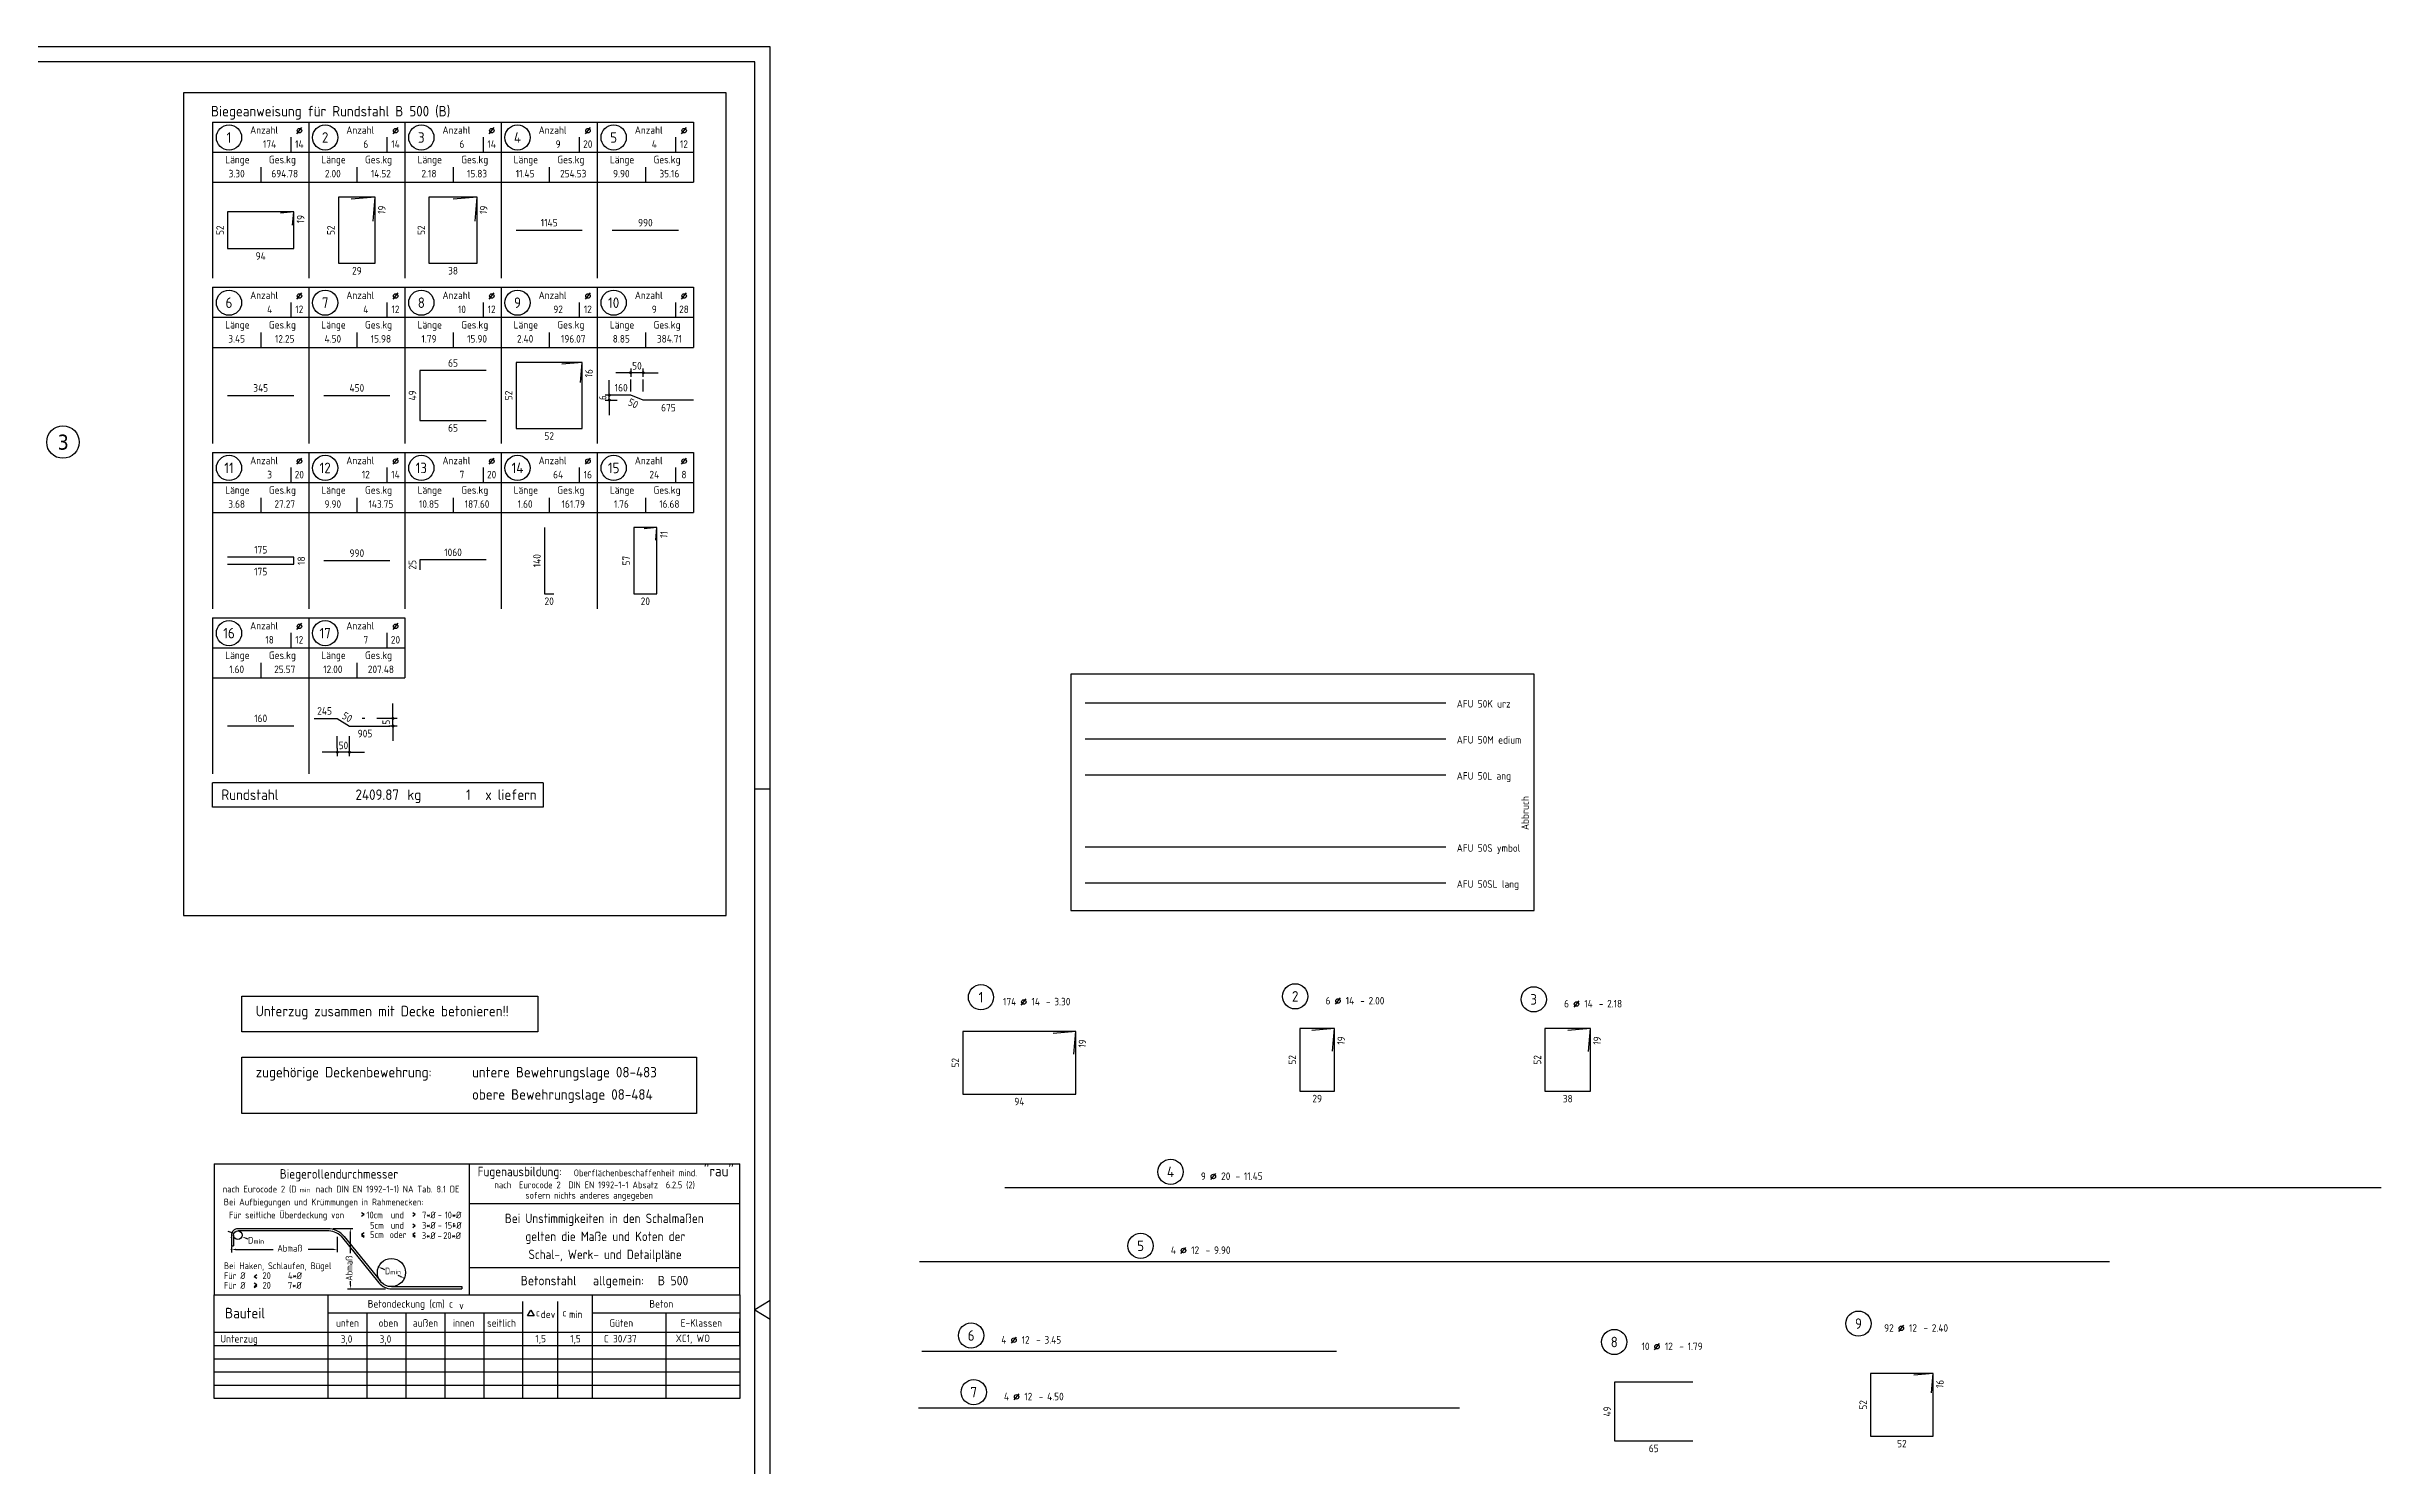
# Model space of a CAD drawing. Extents: x -8.7 to 34.4, y 0 to 21.
# Drawn here: x 15.01 to 34.43, y 9.22 to 21.02 of the extents above; entities that cross this region are included whole.
import ezdxf
from ezdxf.enums import TextEntityAlignment as Align

# ---------------------------------------------------------------- set-up
doc = ezdxf.new("R2010")
doc.units = 0
doc.header["$LTSCALE"] = 0.25
doc.linetypes.add('AUSGEZOGEN', pattern=[1000.01, 1000, 0.01])
doc.linetypes.add('HIDDEN4', pattern=[0.12, 0.02, -0.1])
for name, color, linetype in [('AFU', 7, 'Continuous'), ('MASSE', 7, 'Continuous'), ('RAHMEN', 7, 'Continuous'), ('RND', 7, 'Continuous'), ('RND_BILD', 7, 'Continuous'), ('SFP_Achsen', 7, 'Continuous'), ('TEXT', 7, 'Continuous')]:
    doc.layers.add(name, color=color, linetype=linetype)
doc.styles.add('helv', font='tahoma.ttf')
doc.styles.add('txt', font='isocp.shx')
doc.linetypes.add('ABBRUCH', pattern='A,0.15,-0.15,["x",Standard,S=0.07,R=0,X=-0.1,Y=-0.0238],-0.005', length=0.305)
doc.linetypes.add('AFU_50K', pattern='A,0.15,["/",Standard,S=0.2,R=0,X=-0.01,Y=-0.1],0.07,["/",Standard,S=0.2,R=0,X=-0.01,Y=-0.1],0.15', length=0.37)
doc.linetypes.add('AFU_50L', pattern='A,0.75,["/",Standard,S=0.2,R=0,X=-0.01,Y=-0.1],0.07,["/",Standard,S=0.2,R=0,X=-0.01,Y=-0.1],0.75', length=1.57)
doc.linetypes.add('AFU_50M', pattern='A,0.45,["/",Standard,S=0.2,R=0,X=-0.01,Y=-0.1],0.07,["/",Standard,S=0.2,R=0,X=-0.01,Y=-0.1],0.45', length=0.97)
doc.linetypes.add('AFU_50S', pattern='A,0,-0.15,["/",Standard,S=0.2,R=0,X=-0.01,Y=-0.1],0,-0.07,["/",Standard,S=0.2,R=0,X=-0.01,Y=-0.1],-0.15', length=0.37)
doc.linetypes.add('AFU_50SL', pattern='A,0,-0.75,["/",Standard,S=0.2,R=0,X=-0.01,Y=-0.1],0,-0.07,["/",Standard,S=0.2,R=0,X=-0.01,Y=-0.1],-0.75', length=1.57)
doc.dimstyles.new('DOT_I', dxfattribs={"dimscale": 0.25, "dimtxt": 0.25, "dimasz": 0.25, "dimexe": 0.1, "dimexo": 0.3, "dimgap": 0.1, "dimtad": 1, "dimdec": 3, "dimzin": 3, "dimtxsty": 'txt', "dimblk": 'DOT', "dimblk1": 'DOT', "dimblk2": 'DOT', "dimsah": 1, "dimcen": 0.1, "dimse1": 1, "dimse2": 1, "dimazin": 0, "dimtfac": 1, "dimtdec": 4, "dimtix": 1, "dimtmove": 2, "dimatfit": 3, "dimfxl": 0, "dimtvp": 1, "dimtolj": 1, "dimtzin": 0, "dimarcsym": 0})

# ---------------------------------------------------------------- blocks, each defined once
blk = doc.blocks.new('RND_AUSZ')
at = {"layer": 'RND', "color": 7, "linetype": 'Continuous'}
blk.add_line((1.341, 0.262), (1.509, 0.466), dxfattribs=at)
at = {"layer": 'RND', "color": 1, "linetype": 'Continuous'}
blk.add_circle((0, 0.52), 0.42, dxfattribs=at)
at = {"layer": 'RND', "color": 7, "linetype": 'Continuous'}
blk.add_circle((1.425, 0.364), 0.075, dxfattribs=at)
at = {"layer": 'RND', "color": 7, "linetype": 'Continuous', "style": 'txt'}
blk.add_text('-', height=0.25, dxfattribs=at).set_placement((2.163, 0.25))
for tag, p in [('WIEOFT', (-0.536, 0.25)), ('STK', (1.174, 0.25))]:
    blk.add_attdef(tag, text='', height=0.25, dxfattribs=at).set_placement(p, align=Align.RIGHT)
at = {"layer": 'RND', "color": 1, "linetype": 'Continuous', "style": 'txt'}
blk.add_attdef('POS', text='', height=0.35, dxfattribs=at).set_placement((0, 0.52), align=Align.MIDDLE)
at = {"layer": 'RND', "color": 7, "linetype": 'Continuous', "style": 'txt'}
for tag, p in [('DS', (1.683, 0.25)), ('LANG', (2.441, 0.25)), ('TEXT', (3.669, 0.25))]:
    blk.add_attdef(tag, p, '', height=0.25, dxfattribs=at)
blk = doc.blocks.new('DINA0')
at = {"layer": 'RAHMEN'}
for p, q in [((118.9, 84.1), (0, 84.1)), ((118.9, 0), (118.9, 84.1))]:
    blk.add_line(p, q, dxfattribs=at)
at = {"layer": 'RAHMEN', "color": 5}
for p, q in [((118.4, 83.6), (2, 83.6)), ((118.4, 0.5), (118.4, 83.6))]:
    blk.add_line(p, q, dxfattribs=at)
at = {"layer": 'RAHMEN', "color": 7}
blk.add_line((118.4, 59.4), (118.9, 59.4), dxfattribs=at)
at = {"layer": 'RAHMEN', "color": 7, "linetype": 'Continuous'}
for p, q in [((118.9, 42.36), (118.4, 42.05)), ((118.4, 42.05), (118.9, 41.74))]:
    blk.add_line(p, q, dxfattribs=at)
blk = doc.blocks.new('RND_LIS2')
at = {"layer": 'RND', "color": 3, "linetype": 'Continuous'}
for p, q in [((0, 0), (0, -5.2)), ((0, 0), (3.2, 0)), ((3.2, 0), (3.2, -2)), ((2.6, -0.503), (2.6, -1)), ((0, -1), (3.2, -1)), ((1.6, -1.503), (1.6, -2)), ((0, -2), (3.2, -2))]:
    blk.add_line(p, q, dxfattribs=at)
at = {"layer": 'RND', "color": 7, "linetype": 'Continuous'}
blk.add_line((2.805, -0.39), (2.973, -0.186), dxfattribs=at)
at = {"layer": 'RND', "color": 1, "linetype": 'Continuous'}
blk.add_circle((0.545, -0.513), 0.42, dxfattribs=at)
at = {"layer": 'RND', "color": 7, "linetype": 'Continuous'}
blk.add_circle((2.889, -0.288), 0.075, dxfattribs=at)
at = {"layer": 'RND', "color": 7, "linetype": 'Continuous', "style": 'txt'}
for s, p in [('Anzahl', (1.249, -0.391)), ('Länge', (0.42, -1.373)), ('Ges.kg', (1.872, -1.373))]:
    blk.add_text(s, height=0.25, dxfattribs=at).set_placement(p)
at = {"layer": 'RND', "color": 1, "linetype": 'Continuous', "style": 'txt'}
blk.add_attdef('POS1', text='', height=0.35, dxfattribs=at).set_placement((0.545, -0.513), align=Align.MIDDLE)
at = {"layer": 'RND', "color": 7, "linetype": 'Continuous', "style": 'txt'}
for tag, p in [('STK1', (1.897, -0.859)), ('DS1', (2.885, -0.859)), ('LANG1', (0.8, -1.841)), ('GEW', (2.4, -1.841))]:
    blk.add_attdef(tag, text='', height=0.25, dxfattribs=at).set_placement(p, align=Align.CENTER)
blk = doc.blocks.new('DOT')
at = {"layer": 'MASSE', "color": 7, "linetype": 'Continuous'}
for p, q in [((0, 0), (-1, 0)), ((0, 0.54), (0, -0.54))]:
    blk.add_line(p, q, dxfattribs=at)
at = {"layer": 'MASSE', "color": 7, "linetype": 'Continuous', "const_width": 0.2}
blk.add_lwpolyline([(-0.1, 0, 1), (0.1, 0, 1)], format="xyb", close=True, dxfattribs=at)
blk = doc.blocks.new('*D51')
at = {"layer": 'Defpoints', "color": 0, "linetype": 'AUSGEZOGEN', "transparency": 16777216}
for p in [(19.688, 18.125), (19.688, 18.125), (19.688, 18.084)]:
    blk.add_point(p, dxfattribs=at)
at = {"layer": 'RND_BILD', "color": 0, "linetype": 'AUSGEZOGEN', "lineweight": -2, "transparency": 16777216}
for p, q in [((19.688, 18.187), (19.688, 18.25)), ((19.688, 18.084), (19.688, 18.125)), ((19.688, 18.021), (19.688, 17.959))]:
    blk.add_line(p, q, dxfattribs=at)
at = {"layer": 'RND_BILD', "color": 0, "linetype": 'AUSGEZOGEN', "lineweight": -2, "transparency": 16777216, "xscale": 0.0625, "yscale": 0.0625, "zscale": 0.0625}
for p, rotation in [((19.688, 18.125), 270), ((19.688, 18.084), 90)]:
    blk.add_blockref('DOT', p, dxfattribs=dict(at, rotation=rotation))
at = {"layer": 'RND_BILD', "color": 0, "linetype": 'AUSGEZOGEN', "transparency": 16777216, "insert": (19.632, 18.104), "char_height": 0.0625, "attachment_point": 5, "rotation": 90, "style": 'txt'}
blk.add_mtext('\\A1;6', dxfattribs=at)
blk = doc.blocks.new('*D52')
at = {"layer": 'Defpoints', "color": 0, "linetype": 'AUSGEZOGEN', "transparency": 16777216}
for p in [(17.888, 15.435), (17.888, 15.435), (17.888, 15.372)]:
    blk.add_point(p, dxfattribs=at)
at = {"layer": 'RND_BILD', "color": 0, "linetype": 'AUSGEZOGEN', "lineweight": -2, "transparency": 16777216}
for p, q in [((17.888, 15.497), (17.888, 15.56)), ((17.888, 15.372), (17.888, 15.435)), ((17.888, 15.309), (17.888, 15.247))]:
    blk.add_line(p, q, dxfattribs=at)
at = {"layer": 'RND_BILD', "color": 0, "linetype": 'AUSGEZOGEN', "lineweight": -2, "transparency": 16777216, "xscale": 0.0625, "yscale": 0.0625, "zscale": 0.0625}
for p, rotation in [((17.888, 15.435), 270), ((17.888, 15.372), 90)]:
    blk.add_blockref('DOT', p, dxfattribs=dict(at, rotation=rotation))
at = {"layer": 'RND_BILD', "color": 0, "linetype": 'AUSGEZOGEN', "transparency": 16777216, "insert": (17.832, 15.403), "char_height": 0.0625, "attachment_point": 5, "rotation": 90, "style": 'txt'}
blk.add_mtext('\\A1;5', dxfattribs=at)
blk = doc.blocks.new('RND_SUM')
at = {"layer": 'RND', "color": 5, "linetype": 'Continuous'}
for p, q in [((0, 0), (0, 0.8)), ((11, 0.8), (0, 0.8)), ((11, 0.8), (11, 0)), ((11, 0), (0, 0))]:
    blk.add_line(p, q, dxfattribs=at)
at = {"layer": 'RND', "color": 1, "linetype": 'Continuous', "style": 'txt'}
for s, p in [('Rundstahl', (0.292, 0.235)), ('kg', (6.483, 0.235))]:
    blk.add_text(s, height=0.35, dxfattribs=at).set_placement(p)
blk.add_text('x liefern', height=0.35, dxfattribs=at).set_placement((10.784, 0.235), align=Align.RIGHT)
for tag, p in [('RND-S', (6.203, 0.235)), ('RND-Z', (8.59, 0.235))]:
    blk.add_attdef(tag, text='', height=0.35, dxfattribs=at).set_placement(p, align=Align.RIGHT)
blk = doc.blocks.new('*D54')
at = {"layer": 'Defpoints', "color": 0, "linetype": 'AUSGEZOGEN', "transparency": 16777216}
for p in [(19.866, 18.312), (19.866, 18.312), (19.97, 18.312)]:
    blk.add_point(p, dxfattribs=at)
at = {"layer": 'MASSE', "color": 0, "linetype": 'AUSGEZOGEN', "lineweight": -2, "transparency": 16777216}
for p, q in [((19.803, 18.312), (19.741, 18.312)), ((19.97, 18.312), (19.866, 18.312)), ((20.033, 18.312), (20.095, 18.312))]:
    blk.add_line(p, q, dxfattribs=at)
at = {"layer": 'MASSE', "color": 0, "linetype": 'AUSGEZOGEN', "lineweight": -2, "transparency": 16777216, "xscale": 0.0625, "yscale": 0.0625, "zscale": 0.0625}
blk.add_blockref('DOT', (19.866, 18.312), dxfattribs=at)
at = {"layer": 'MASSE', "color": 0, "linetype": 'AUSGEZOGEN', "lineweight": -2, "transparency": 16777216, "xscale": 0.0625, "yscale": 0.0625, "zscale": 0.0625, "rotation": 180}
blk.add_blockref('DOT', (19.97, 18.312), dxfattribs=at)
at = {"layer": 'MASSE', "color": 0, "linetype": 'AUSGEZOGEN', "transparency": 16777216, "insert": (19.918, 18.369), "char_height": 0.0625, "attachment_point": 5, "style": 'txt'}
blk.add_mtext('\\A1;50', dxfattribs=at)
blk = doc.blocks.new('*D55')
at = {"layer": 'Defpoints', "color": 0, "linetype": 'AUSGEZOGEN', "transparency": 16777216}
for p in [(17.425, 15.154), (17.425, 15.154), (17.526, 15.154)]:
    blk.add_point(p, dxfattribs=at)
at = {"layer": 'MASSE', "color": 0, "linetype": 'AUSGEZOGEN', "lineweight": -2, "transparency": 16777216}
for p, q in [((17.363, 15.154), (17.3, 15.154)), ((17.526, 15.154), (17.425, 15.154)), ((17.589, 15.154), (17.651, 15.154))]:
    blk.add_line(p, q, dxfattribs=at)
at = {"layer": 'MASSE', "color": 0, "linetype": 'AUSGEZOGEN', "lineweight": -2, "transparency": 16777216, "xscale": 0.0625, "yscale": 0.0625, "zscale": 0.0625}
blk.add_blockref('DOT', (17.425, 15.154), dxfattribs=at)
at = {"layer": 'MASSE', "color": 0, "linetype": 'AUSGEZOGEN', "lineweight": -2, "transparency": 16777216, "xscale": 0.0625, "yscale": 0.0625, "zscale": 0.0625, "rotation": 180}
blk.add_blockref('DOT', (17.526, 15.154), dxfattribs=at)
at = {"layer": 'MASSE', "color": 0, "linetype": 'AUSGEZOGEN', "transparency": 16777216, "insert": (17.476, 15.21), "char_height": 0.0625, "attachment_point": 5, "style": 'txt'}
blk.add_mtext('\\A1;50', dxfattribs=at)

msp = doc.modelspace()

# ---------------------------------------------------------------- linework, layer by layer
at = {"layer": 'AFU', "color": 8, "linetype": 'AFU_50K'}
msp.add_line((26.6468, 15.5629), (23.6468, 15.5629), dxfattribs=at)
at = {"layer": 'AFU', "color": 8, "linetype": 'AFU_50M'}
msp.add_line((26.6468, 15.2629), (23.6468, 15.2629), dxfattribs=at)
at = {"layer": 'AFU', "color": 8, "linetype": 'AFU_50L'}
msp.add_line((26.6468, 14.9629), (23.6468, 14.9629), dxfattribs=at)
at = {"layer": 'AFU', "color": 8, "linetype": 'AFU_50S'}
msp.add_line((26.6468, 14.3629), (23.6468, 14.3629), dxfattribs=at)
at = {"layer": 'AFU', "color": 8, "linetype": 'AFU_50SL'}
msp.add_line((26.6468, 14.0629), (23.6468, 14.0629), dxfattribs=at)
at = {"layer": 'AFU', "color": 8, "linetype": 'ABBRUCH'}
msp.add_lwpolyline([(23.5283, 13.8367), (27.3828, 13.8367), (27.3828, 15.8035), (23.5283, 15.8035)], close=True, dxfattribs=at)
at = {"layer": 'RAHMEN', "color": 5, "linetype": 'Continuous'}
for p, q in [((16.4, 11.7274), (20.775, 11.7274)), ((16.4, 11.7274), (16.4, 10.6379)), ((18.5246, 10.6379), (18.5246, 11.7274)), ((20.775, 10.6379), (20.775, 11.7274)), ((20.775, 10.2111), (20.775, 10.4423))]:
    msp.add_line(p, q, dxfattribs=at)
at = {"layer": 'RAHMEN', "color": 7, "linetype": 'AUSGEZOGEN'}
for p, q in [((17.649, 11.306), (17.6272, 11.3213)), ((17.649, 11.306), (17.6272, 11.2907)), ((18.074, 11.306), (18.0522, 11.3213)), ((18.074, 11.306), (18.0522, 11.2907)), ((18.5246, 11.3986), (20.775, 11.3986)), ((17.6272, 11.1421), (17.649, 11.1574)), ((17.6272, 11.1421), (17.649, 11.1268)), ((17.6272, 11.1324), (17.649, 11.1171)), ((18.0522, 11.1421), (18.074, 11.1574)), ((18.0522, 11.1421), (18.074, 11.1268)), ((18.0522, 11.1324), (18.074, 11.1171)), ((18.0742, 11.2112), (18.0524, 11.2264)), ((18.0742, 11.2112), (18.0524, 11.1959)), ((16.7347, 10.7907), (16.7565, 10.806)), ((16.7347, 10.7907), (16.7565, 10.7754)), ((16.7565, 10.7203), (16.7347, 10.7356)), ((16.7565, 10.7203), (16.7347, 10.705)), ((16.7565, 10.7106), (16.7347, 10.6953)), ((18.5246, 10.8667), (20.775, 10.8667)), ((16.4, 10.3266), (20.775, 10.3266)), ((16.4, 10.2166), (20.775, 10.2166)), ((16.4, 10.1066), (20.775, 10.1066)), ((16.4, 9.9966), (20.775, 9.9966)), ((16.4, 9.8866), (20.775, 9.8866))]:
    msp.add_line(p, q, dxfattribs=at)
at = {"layer": 'RAHMEN', "color": 7, "linetype": 'Continuous'}
for p, q in [((16.5648, 11.148), (16.5182, 11.166)), ((16.5447, 11.1352), (16.5447, 11.0466)), ((16.5624, 11.1352), (16.5624, 11.0466)), ((17.3456, 11.1883), (16.5978, 11.1883)), ((17.3393, 11.1706), (16.5978, 11.1706)), ((16.6577, 11.1123), (16.6812, 11.1033)), ((17.3913, 11.19), (17.5544, 11.19)), ((17.4246, 11.1203), (17.4246, 10.9936)), ((17.4569, 11.1259), (17.7718, 10.7383)), ((17.4811, 11.1238), (17.7842, 10.7508)), ((17.5332, 11.1563), (17.5332, 10.9858)), ((16.5447, 11.0466), (16.5624, 11.0466)), ((16.5447, 11.0409), (16.5447, 10.9907)), ((16.5784, 11.0161), (16.8926, 11.0161)), ((17.3909, 11.0161), (17.1817, 11.0161)), ((17.5099, 10.6873), (17.8266, 10.6873)), ((17.5355, 10.7211), (17.5355, 10.7507)), ((17.8206, 10.8469), (17.7986, 10.8564)), ((17.8766, 10.7064), (18.4612, 10.7061)), ((17.8766, 10.6884), (18.4612, 10.6884)), ((17.9516, 10.7905), (17.9312, 10.7993)), ((18.4612, 10.7061), (18.4612, 10.6884)), ((17.3504, 9.7895), (17.3504, 10.6379)), ((18.9699, 9.7766), (18.9699, 10.5831)), ((19.2595, 9.7766), (19.2595, 10.5831)), ((19.5492, 9.7766), (19.5492, 10.6379)), ((17.3504, 9.7766), (17.3504, 10.3266)), ((17.6743, 9.7766), (17.6743, 10.4869)), ((17.9982, 9.7766), (17.9982, 10.4869)), ((18.3221, 9.7766), (18.3221, 10.4869)), ((18.646, 9.7766), (18.646, 10.4869)), ((18.9699, 9.7766), (18.9699, 10.3266)), ((20.1621, 9.7766), (20.1621, 10.4869))]:
    msp.add_line(p, q, dxfattribs=at)
at = {"layer": 'RAHMEN', "color": 1, "linetype": 'Continuous'}
for p, q in [((17.3504, 10.4869), (18.9699, 10.4869)), ((19.5492, 10.4869), (20.775, 10.4869))]:
    msp.add_line(p, q, dxfattribs=at)
at = {"layer": 'RAHMEN', "color": 5, "linetype": 'AUSGEZOGEN'}
msp.add_lwpolyline([(16.4, 10.6379), (20.775, 10.6379), (20.775, 9.7766), (16.4, 9.7766)], close=True, dxfattribs=at)
at = {"layer": 'RAHMEN', "color": 1, "linetype": 'Continuous'}
msp.add_lwpolyline([(19.0343, 10.5092), (19.0616, 10.462), (19.007, 10.462)], close=True, dxfattribs=at)
at = {"layer": 'RAHMEN', "color": 7, "linetype": 'Continuous'}
for centre, radius in [((16.5978, 11.1352), 0.0354), ((17.8751, 10.8234), 0.117)]:
    msp.add_circle(centre, radius, dxfattribs=at)
for centre, radius, start, end in [((16.5978, 11.1352), 0.0531, 89.99998, 180), ((17.3393, 10.9934), 0.1772, 48.41068, 90), ((17.3456, 11.0137), 0.1746, 39.09564, 90), ((17.8766, 10.8234), 0.135, 219.09564, 270)]:
    msp.add_arc(centre, radius, start, end, dxfattribs=at)
for p in [(16.5447, 11.1147), (18.3937, 11.2287), (16.5447, 11.0161), (17.7676, 10.8698), (17.9826, 10.7771)]:
    msp.add_point(p, dxfattribs=at)
for points in [[(16.5388, 11.1534), (16.542, 11.1615), (16.5648, 11.148)], [(16.6562, 11.1082), (16.6593, 11.1164), (16.6333, 11.1217)], [(17.5389, 11.1563), (17.5276, 11.1563), (17.5332, 11.1901)], [(16.5784, 11.0105), (16.5784, 11.0217), (16.5447, 11.0161)], [(17.3909, 11.0105), (17.3909, 11.0217), (17.4246, 11.0161)], [(17.5411, 10.7211), (17.5299, 10.7211), (17.5355, 10.6873)], [(17.7964, 10.8512), (17.8009, 10.8616), (17.7676, 10.8698)], [(17.9494, 10.7853), (17.9538, 10.7956), (17.9826, 10.7771)]]:
    msp.add_solid(points, dxfattribs=at)
at = {"layer": 'RND', "color": 1, "linetype": 'AUSGEZOGEN'}
for points in [[(23.5528, 12.64), (23.5693, 12.8293), (22.6293, 12.8293), (22.6293, 12.3093), (23.5693, 12.3093), (23.5693, 12.8293), (23.3801, 12.8127)], [(25.7057, 12.6647), (25.7222, 12.854), (25.4322, 12.854), (25.4322, 12.334), (25.7222, 12.334), (25.7222, 12.854), (25.5329, 12.8374)], [(27.8352, 12.664), (27.8518, 12.8533), (27.4718, 12.8533), (27.4718, 12.3333), (27.8518, 12.3333), (27.8518, 12.8533), (27.6625, 12.8368)], [(22.9798, 11.5317), (34.4298, 11.5317)], [(22.2698, 10.9161), (32.1698, 10.9161)], [(22.289, 10.1696), (25.739, 10.1696)], [(28.7018, 9.9125), (28.0518, 9.9125), (28.0518, 9.4225), (28.7018, 9.4225)], [(30.6876, 9.8228), (30.7015, 9.9822), (30.1815, 9.9822), (30.1815, 9.4622), (30.7015, 9.4622), (30.7015, 9.9822), (30.5421, 9.9682)], [(22.2603, 9.6981), (26.7603, 9.6981)]]:
    msp.add_lwpolyline(points, dxfattribs=at)
at = {"layer": 'RND_BILD', "color": 7, "linetype": 'HIDDEN4'}
for p, q in [((19.8658, 18.1566), (19.8658, 18.3007)), ((19.9701, 18.1566), (19.9701, 18.3007)), ((19.6541, 18.0836), (19.8112, 18.0836)), ((17.4251, 15.1877), (17.4251, 15.3768)), ((17.8541, 15.4347), (17.6324, 15.4347)), ((17.5261, 15.1877), (17.5261, 15.3389))]:
    msp.add_line(p, q, dxfattribs=at)
at = {"layer": 'RND_BILD', "color": 1, "linetype": 'AUSGEZOGEN'}
for points in [[(17.0532, 19.5391), (17.0628, 19.6498), (16.5128, 19.6498), (16.5128, 19.3456), (17.0628, 19.3456), (17.0628, 19.6498), (16.9521, 19.6401)], [(17.7237, 19.5725), (17.7412, 19.7727), (17.4345, 19.7727), (17.4345, 19.2227), (17.7412, 19.2227), (17.7412, 19.7727), (17.541, 19.7552)], [(18.5713, 19.5725), (18.5888, 19.7727), (18.1869, 19.7727), (18.1869, 19.2227), (18.5888, 19.2227), (18.5888, 19.7727), (18.3886, 19.7552)], [(18.9128, 19.4977), (19.4628, 19.4977)], [(19.7128, 19.4977), (20.2628, 19.4977)], [(18.6628, 18.33), (18.1128, 18.33), (18.1128, 17.9154), (18.6628, 17.9154)], [(19.4481, 18.2291), (19.4628, 18.3977), (18.9128, 18.3977), (18.9128, 17.8477), (19.4628, 17.8477), (19.4628, 18.3977), (19.2943, 18.3829)], [(16.5128, 18.1227), (17.0628, 18.1227)], [(17.3128, 18.1227), (17.8628, 18.1227)], [(20.3896, 18.0836), (19.9701, 18.0836), (19.8658, 18.1245), (19.7128, 18.1245)], [(19.1486, 17.0227), (19.1486, 16.4727), (19.2271, 16.4727)], [(20.0751, 16.9169), (20.0843, 17.0227), (19.8914, 17.0227), (19.8914, 16.4727), (20.0843, 16.4727), (20.0843, 17.0227), (19.9786, 17.0134)], [(16.5128, 16.7194), (17.0628, 16.7194), (17.0628, 16.776), (16.5128, 16.776)], [(17.3128, 16.7477), (17.8628, 16.7477)], [(18.6628, 16.7542), (18.1128, 16.7542), (18.1128, 16.6713)], [(16.5128, 15.3727), (17.0628, 15.3727)], [(17.2326, 15.4347), (17.4251, 15.4347), (17.5261, 15.3717), (17.8628, 15.3717)]]:
    msp.add_lwpolyline(points, dxfattribs=at)
at = {"layer": 'SFP_Achsen', "color": 7, "linetype": 'AUSGEZOGEN'}
msp.add_circle((15.1426, 17.7346), 0.1352, dxfattribs=at)
at = {"layer": 'TEXT', "color": 1, "linetype": 'AUSGEZOGEN'}
for points in [[(16.1449, 13.7948), (20.6611, 13.7948), (20.6611, 20.6415), (16.1449, 20.6415)], [(16.6303, 13.1231), (19.0937, 13.1231), (19.0937, 12.8254), (16.6303, 12.8254)], [(16.6303, 12.6148), (20.4132, 12.6148), (20.4132, 12.1481), (16.6303, 12.1481)]]:
    msp.add_lwpolyline(points, close=True, dxfattribs=at)

# ---------------------------------------------------------------- block references
at = {"layer": 'RAHMEN', "color": 102, "linetype": 'AUSGEZOGEN', "xscale": 0.25, "yscale": 0.25, "zscale": 0.25}
msp.add_blockref('DINA0', (-8.7, 0), dxfattribs=at)
at = {"layer": 'RND', "color": 7, "linetype": 'AUSGEZOGEN', "xscale": 0.25, "yscale": 0.25, "zscale": 0.25}
for p, values in [((22.7799, 12.9845), {'POS': '1', 'STK': '174', 'DS': '14', 'LANG': '3.30'}), ((25.394, 12.992), {'POS': '2', 'STK': '6', 'DS': '14', 'LANG': '2.00'}), ((27.3785, 12.967), {'POS': '3', 'STK': '6', 'DS': '14', 'LANG': '2.18'}), ((24.3572, 11.5317), {'POS': '4', 'STK': '9', 'DS': '20', 'LANG': '11.45'}), ((30.0799, 10.2684), {'POS': '9', 'STK': '92', 'DS': '12', 'LANG': '2.40'}), ((28.0484, 10.1156), {'POS': '8', 'STK': '10', 'DS': '12', 'LANG': '1.79'})]:
    msp.add_blockref('RND_AUSZ', p, dxfattribs=at).add_auto_attribs(values)
at = {"layer": 'RND', "color": 1, "linetype": 'AUSGEZOGEN', "xscale": 0.25, "yscale": 0.25, "zscale": 0.25}
msp.add_blockref('RND_AUSZ', (24.1081, 10.9161), dxfattribs=at).add_auto_attribs({'POS': '5', 'STK': '4', 'DS': '12', 'LANG': '9.90'})
at = {"layer": 'RND', "color": 102, "linetype": 'AUSGEZOGEN', "xscale": 0.25, "yscale": 0.25, "zscale": 0.25}
for p, values in [((22.6979, 10.1696), {'POS': '6', 'STK': '4', 'DS': '12', 'LANG': '3.45'}), ((22.72, 9.6981), {'POS': '7', 'STK': '4', 'DS': '12', 'LANG': '4.50'})]:
    msp.add_blockref('RND_AUSZ', p, dxfattribs=at).add_auto_attribs(values)
at = {"layer": 'RND_BILD', "color": 6, "linetype": 'AUSGEZOGEN', "xscale": 0.25, "yscale": 0.25, "zscale": 0.25}
msp.add_blockref('RND_LIS2', (16.3878, 20.3977), dxfattribs=at).add_auto_attribs({'POS1': '1', 'STK1': '174', 'DS1': '14', 'LANG1': '3.30', 'GEW': '694.78'})
at = {"layer": 'RND_BILD', "color": 7, "linetype": 'AUSGEZOGEN', "xscale": 0.25, "yscale": 0.25, "zscale": 0.25}
for name, p, values in [('RND_LIS2', (17.1878, 20.3977), {'POS1': '2', 'STK1': '6', 'DS1': '14', 'LANG1': '2.00', 'GEW': '14.52'}), ('RND_LIS2', (17.9878, 20.3977), {'POS1': '3', 'STK1': '6', 'DS1': '14', 'LANG1': '2.18', 'GEW': '15.83'}), ('RND_LIS2', (18.7878, 20.3977), {'POS1': '4', 'STK1': '9', 'DS1': '20', 'LANG1': '11.45', 'GEW': '254.53'}), ('RND_LIS2', (19.5878, 20.3977), {'POS1': '5', 'STK1': '4', 'DS1': '12', 'LANG1': '9.90', 'GEW': '35.16'}), ('RND_LIS2', (16.3878, 19.0227), {'POS1': '6', 'STK1': '4', 'DS1': '12', 'LANG1': '3.45', 'GEW': '12.25'}), ('RND_LIS2', (17.1878, 19.0227), {'POS1': '7', 'STK1': '4', 'DS1': '12', 'LANG1': '4.50', 'GEW': '15.98'}), ('RND_LIS2', (17.9878, 19.0227), {'POS1': '8', 'STK1': '10', 'DS1': '12', 'LANG1': '1.79', 'GEW': '15.90'}), ('RND_LIS2', (18.7878, 19.0227), {'POS1': '9', 'STK1': '92', 'DS1': '12', 'LANG1': '2.40', 'GEW': '196.07'}), ('RND_LIS2', (19.5878, 19.0227), {'POS1': '10', 'STK1': '9', 'DS1': '28', 'LANG1': '8.85', 'GEW': '384.71'}), ('RND_LIS2', (16.3878, 17.6477), {'POS1': '11', 'STK1': '3', 'DS1': '20', 'LANG1': '3.68', 'GEW': '27.27'}), ('RND_LIS2', (17.1878, 17.6477), {'POS1': '12', 'STK1': '12', 'DS1': '14', 'LANG1': '9.90', 'GEW': '143.75'}), ('RND_LIS2', (17.9878, 17.6477), {'POS1': '13', 'STK1': '7', 'DS1': '20', 'LANG1': '10.85', 'GEW': '187.60'}), ('RND_LIS2', (18.7878, 17.6477), {'POS1': '14', 'STK1': '64', 'DS1': '16', 'LANG1': '1.60', 'GEW': '161.79'}), ('RND_LIS2', (19.5878, 17.6477), {'POS1': '15', 'STK1': '24', 'DS1': '8', 'LANG1': '1.76', 'GEW': '16.68'}), ('RND_LIS2', (16.3878, 16.2727), {'POS1': '16', 'STK1': '18', 'DS1': '12', 'LANG1': '1.60', 'GEW': '25.57'}), ('RND_LIS2', (17.1878, 16.2727), {'POS1': '17', 'STK1': '7', 'DS1': '20', 'LANG1': '12.00', 'GEW': '207.48'}), ('RND_SUM', (16.3878, 14.6977), {'RND-S': '2409.87', 'RND-Z': '1'})]:
    msp.add_blockref(name, p, dxfattribs=at).add_auto_attribs(values)

# ---------------------------------------------------------------- texts
at = {"layer": 'AFU', "color": 8, "linetype": 'AFU_50K', "style": 'txt'}
msp.add_text('AFU 50K urz', height=0.0625, dxfattribs=at).set_placement((26.738, 15.5252))
at = {"layer": 'AFU', "color": 8, "linetype": 'AFU_50M', "style": 'txt'}
msp.add_text('AFU 50M edium', height=0.0625, dxfattribs=at).set_placement((26.738, 15.2252))
at = {"layer": 'AFU', "color": 8, "linetype": 'AFU_50L', "style": 'txt'}
msp.add_text('AFU 50L ang', height=0.0625, dxfattribs=at).set_placement((26.738, 14.9252))
at = {"layer": 'AFU', "color": 8, "linetype": 'ABBRUCH', "style": 'txt'}
msp.add_text('Abbruch', height=0.0625, rotation=90, dxfattribs=at).set_placement((27.3375, 14.5062))
at = {"layer": 'AFU', "color": 8, "linetype": 'AFU_50S', "style": 'txt'}
msp.add_text('AFU 50S ymbol', height=0.0625, dxfattribs=at).set_placement((26.738, 14.3252))
at = {"layer": 'AFU', "color": 8, "linetype": 'AFU_50SL', "style": 'txt'}
msp.add_text('AFU 50SL lang', height=0.0625, dxfattribs=at).set_placement((26.738, 14.0252))
at = {"layer": 'RAHMEN', "color": 1, "linetype": 'Continuous', "style": 'txt', "width": 0.95}
for s, p in [('Biegerollendurchmesser', (17.4389, 11.6052)), ('Fugenausbildung:', (18.943, 11.625)), ('Bei Unstimmigkeiten in den Schalmaßen', (19.6462, 11.2353)), ('gelten die Maße und Koten der', (19.6547, 11.0853)), ('Schal-, Werk- und Detailpläne', (19.653, 10.9353))]:
    msp.add_text(s, height=0.07875, dxfattribs=at).set_placement(p, align=Align.CENTER)
at = {"layer": 'RAHMEN', "color": 7, "linetype": 'Continuous', "style": 'txt'}
for s, height, p in [('Oberflächenbeschaffenheit mind.', 0.05625, (19.3922, 11.625)), ('nach  Eurocode 2  DIN EN 1992-1-1 Absatz  6.2.5 (2)', 0.05625, (18.7331, 11.525)), ('sofern nichts anderes angegeben', 0.05625, (18.9897, 11.4385)), ('Bei Aufbiegungen und Krümmungen in Rahmenecken:', 0.05625, (16.4809, 11.3826)), ('10cm', 0.05625, (17.6675, 11.2745)), ('und', 0.05625, (17.8697, 11.2745)), ('7*%%C', 0.05625, (18.1305, 11.2745)), ('-', 0.0563, (18.2612, 11.2745)), ('10*%%C', 0.05625, (18.3187, 11.2745)), ('D', 0.0563, (16.6823, 11.0639)), ('5cm', 0.05625, (17.6972, 11.1106)), ('5cm', 0.05625, (17.6977, 11.1886)), ('oder', 0.05625, (17.8595, 11.1106)), ('und', 0.05625, (17.8699, 11.1886)), ('3*%%C', 0.05625, (18.129, 11.1027)), ('3*%%C', 0.05625, (18.1298, 11.1886)), ('-', 0.0563, (18.2598, 11.1027)), ('-', 0.0563, (18.2605, 11.1886)), ('20*%%C', 0.05625, (18.3065, 11.1027)), ('15*%%C', 0.05625, (18.3187, 11.1886)), ('Bei Haken, Schlaufen, Bügel', 0.05625, (16.482, 10.8517)), ('Abmaß', 0.05625, (16.9263, 10.9979)), ('Für %%C', 0.05625, (16.4819, 10.7698)), ('Für %%C', 0.05625, (16.482, 10.6888)), ('20', 0.05625, (16.8029, 10.7698)), ('20', 0.05625, (16.803, 10.6888)), ('4*%%C', 0.05625, (17.0148, 10.7698)), ('7*%%C', 0.05625, (17.0148, 10.6888)), ('D', 0.0563, (17.8209, 10.8087))]:
    msp.add_text(s, height=height, dxfattribs=at).set_placement(p)
msp.add_text('nach Eurocode 2 (D     nach DIN EN 1992-1-1) NA Tab. 8.1 DE', height=0.05625, dxfattribs=at).set_placement((17.457, 11.4897), align=Align.CENTER)
msp.add_text('Für seitliche Überdeckung von', height=0.05625, dxfattribs=at).set_placement((17.4814, 11.2745), align=Align.RIGHT)
msp.add_text('Abmaß', height=0.05625, rotation=90, dxfattribs=at).set_placement((17.5515, 10.7549))
at = {"layer": 'RAHMEN', "color": 1, "linetype": 'Continuous', "style": 'txt'}
for s, height, p in [('Betonstahl', 0.07875, (18.9504, 10.7174)), ('allgemein:', 0.07875, (19.552, 10.7174)), ('B 500 ', 0.07875, (20.0914, 10.7174)), ('Bauteil', 0.0875, (16.4914, 10.4427)), ('Betondeckung (cm) c', 0.0625, (17.6782, 10.5319)), ('v', 0.0625, (18.439, 10.5187)), ('c', 0.0625, (19.0773, 10.4578)), ('dev', 0.0625, (19.1181, 10.4446)), ('c', 0.0625, (19.2985, 10.4578)), ('min', 0.0625, (19.3527, 10.4446)), ('Beton', 0.0625, (20.0213, 10.5319))]:
    msp.add_text(s, height=height, dxfattribs=at).set_placement(p)
at = {"layer": 'RND', "color": 7, "linetype": 'AUSGEZOGEN', "style": 'txt'}
for s, rotation, p in [('19', 84.99986, (23.6233, 12.7292)), ('52', 90, (25.3697, 12.594)), ('19', 84.99986, (25.7762, 12.7539)), ('52', 90, (27.4093, 12.5933)), ('19', 84.99986, (27.9058, 12.7532)), ('52', 90, (22.5668, 12.5693)), ('16', 84.99986, (30.7568, 9.897)), ('52', 90, (30.119, 9.7222)), ('49', 90, (27.9893, 9.6675))]:
    msp.add_text(s, height=0.0625, rotation=rotation, dxfattribs=at).set_placement(p, align=Align.MIDDLE)
for s, p in [('94', (23.0993, 12.2468)), ('29', (25.5772, 12.2715)), ('38', (27.6618, 12.2708)), ('65', (28.3768, 9.36)), ('52', (30.4415, 9.3997))]:
    msp.add_text(s, height=0.0625, dxfattribs=at).set_placement(p, align=Align.MIDDLE)
at = {"layer": 'RND_BILD', "color": 7, "linetype": 'AUSGEZOGEN', "style": 'txt'}
for s, rotation, p in [('19', 84.99986, (17.1203, 19.589)), ('19', 84.99986, (17.7947, 19.6671)), ('19', 84.99986, (18.6423, 19.6671)), ('52', 90, (16.4503, 19.4977)), ('52', 90, (17.372, 19.4977)), ('52', 90, (18.1244, 19.4977)), ('16', 84.99986, (19.5177, 18.3079)), ('49', 90, (18.0503, 18.1227)), ('52', 90, (18.8503, 18.1227)), ('50', 334.92362, (19.8867, 18.0559)), ('11', 84.99986, (20.142, 16.9644)), ('18', 90, (17.1253, 16.7477)), ('25', 90, (18.0503, 16.7135)), ('140', 90, (19.0861, 16.7477)), ('57', 90, (19.8289, 16.7477)), ('50', 329.35934, (17.5075, 15.4458))]:
    msp.add_text(s, height=0.063, rotation=rotation, dxfattribs=at).set_placement(p, align=Align.MIDDLE)
for s, p in [('1145', (19.1878, 19.5602)), ('990', (19.9878, 19.5602)), ('94', (16.7878, 19.2831)), ('29', (17.5878, 19.1602)), ('38', (18.3878, 19.1602)), ('65', (18.3878, 18.3925)), ('345', (16.7878, 18.1852)), ('450', (17.5878, 18.1852)), ('160', (19.787, 18.187)), ('65', (18.3878, 17.8529)), ('675', (20.1799, 18.0211)), ('52', (19.1878, 17.7852)), ('175', (16.7878, 16.8385)), ('990', (17.5878, 16.8102)), ('1060', (18.3878, 16.8167)), ('175', (16.7878, 16.6569)), ('20', (19.1878, 16.4102)), ('20', (19.9878, 16.4102)), ('160', (16.7878, 15.4352)), ('245', (17.3192, 15.4972)), ('905', (17.6554, 15.3092))]:
    msp.add_text(s, height=0.063, dxfattribs=at).set_placement(p, align=Align.MIDDLE)
at = {"layer": 'SFP_Achsen', "color": 6, "linetype": 'AUSGEZOGEN', "style": 'helv'}
msp.add_text('3', height=0.125, dxfattribs=at).set_placement((15.0973, 17.6715))
at = {"layer": 'TEXT', "color": 1, "linetype": 'AUSGEZOGEN', "style": 'txt'}
for s, p in [('Biegeanweisung für Rundstahl B 500 (B)', (16.3745, 20.4449)), ('Unterzug zusammen mit Decke betonieren!!', (16.7465, 12.9558)), ('zugehörige Deckenbewehrung:', (16.7465, 12.4475)), ('untere Bewehrungslage 08-483', (18.5457, 12.4475)), ('obere Bewehrungslage 08-484', (18.5457, 12.2619))]:
    msp.add_text(s, height=0.0875, dxfattribs=at).set_placement(p)
at = {"layer": 'TEXT', "color": 1, "style": 'txt'}
msp.add_text('"rau"', height=0.0875, dxfattribs=at).set_placement((20.4747, 11.6248))
at = {"layer": 'TEXT', "color": 7, "linetype": 'AUSGEZOGEN', "style": 'txt'}
for s, height, p in [('min', 0.04008, (17.1119, 11.4909)), ('min', 0.04008, (16.7276, 11.0632)), ('min', 0.04008, (17.8662, 10.808)), ('Unterzug', 0.0625, (16.4522, 10.2408)), ('unten', 0.0625, (17.4144, 10.3728)), ('3,0', 0.0625, (17.4532, 10.2388)), ('oben', 0.0625, (17.7681, 10.3728)), ('3,0', 0.0625, (17.7771, 10.2388)), ('außen', 0.0625, (18.0538, 10.3728)), ('innen', 0.0625, (18.3872, 10.3728)), ('seitlich', 0.0625, (18.671, 10.3728)), ('1,5', 0.0625, (19.0727, 10.2417)), ('1,5', 0.0625, (19.3624, 10.2417)), ('C 30/37', 0.0625, (19.6427, 10.2417)), ('Güten', 0.0625, (19.6882, 10.3728)), ('XC1, WO', 0.0625, (20.2404, 10.2452)), ('E-Klassen', 0.0625, (20.282, 10.3728))]:
    msp.add_text(s, height=height, dxfattribs=at).set_placement(p)

# ---------------------------------------------------------------- dimensions: what is measured, and where the dimension line sits
at = {"layer": 'MASSE', "color": 7, "linetype": 'AUSGEZOGEN'}
for base, p1, p2, picture, middle in [((19.8658, 18.3123), (19.9701, 18.3123), (19.8658, 18.3123), '*D54', (19.9179, 18.3686)), ((17.4251, 15.1539), (17.5261, 15.1539), (17.4251, 15.1539), '*D55', (17.4756, 15.2102))]:
    dim = msp.add_linear_dim(base=base, p1=p1, p2=p2, text='50', dimstyle='DOT_I', override={"dimdec": 1, "dimlfac": 100}, dxfattribs=at)
    dim.commit()
    dim.dimension.update_dxf_attribs({"geometry": picture, "text_midpoint": middle})
at = {"layer": 'RND_BILD', "color": 7, "linetype": 'AUSGEZOGEN'}
for base, p1, p2, text, picture, middle in [((19.6878, 18.1245), (19.6878, 18.0836), (19.6878, 18.1245), '6', '*D51', (19.6316, 18.1041)), ((17.8878, 15.4347), (17.8878, 15.3717), (17.8878, 15.4347), '5', '*D52', (17.8316, 15.4032))]:
    dim = msp.add_linear_dim(base=base, p1=p1, p2=p2, angle=90, text=text, dimstyle='DOT_I', override={"dimdec": 0, "dimlfac": 100, "dimrnd": 0.0005}, dxfattribs=at)
    dim.commit()
    dim.dimension.update_dxf_attribs({"geometry": picture, "text_midpoint": middle})

doc.saveas('drawing.dxf')
